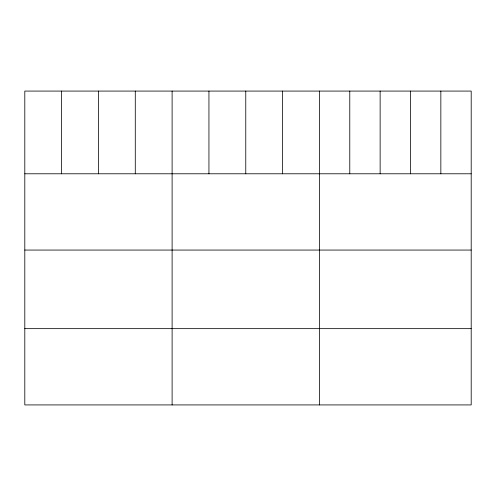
<?xml version="1.0" encoding="UTF-8"?>
<svg xmlns="http://www.w3.org/2000/svg" width="496" height="496" viewBox="0 0 496 496"><rect width="100%" height="100%" fill="white"/><g stroke="black" fill="none" stroke-linecap="round" stroke-linejoin="round"><path stroke-width="0.74" d="M471.2 173.786L471.2 404.922L24.8 404.922L24.8 91.078L471.2 91.078L471.2 173.786L24.8 173.786M24.8 250.058L471.2 250.058M24.8 328.65L471.2 328.65M440.845 91.078L440.845 173.786M410.49 91.078L410.49 173.786M380.134 91.078L380.134 173.786M349.779 91.078L349.779 173.786M319.424 91.078L319.424 404.922M282.596 91.078L282.596 173.786M245.768 91.078L245.768 173.786M208.94 91.078L208.94 173.786M172.112 91.078L172.112 404.922M135.284 91.078L135.284 173.786M98.456 91.078L98.456 173.786M61.628 91.078L61.628 173.786"/></g></svg>
